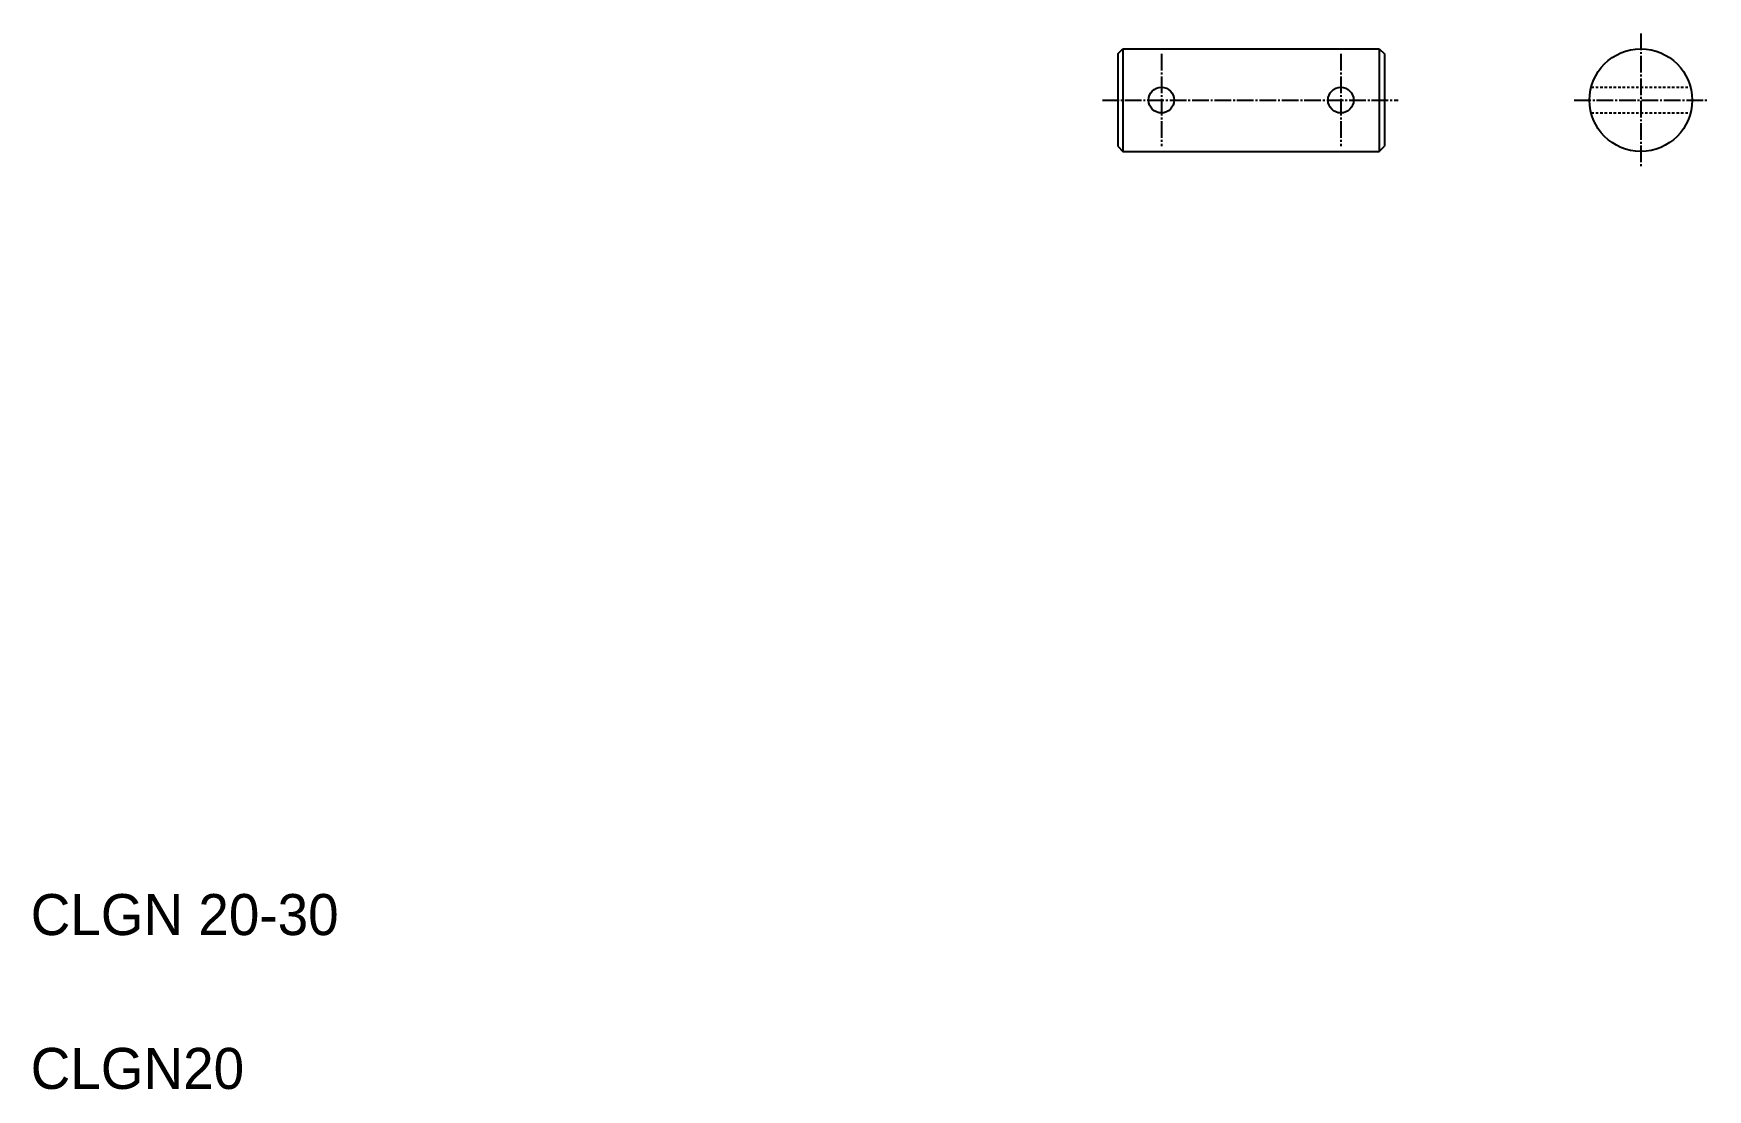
# Model space of a CAD drawing. Extents: x 21 to 347, y 20 to 226.
import ezdxf

# ---------------------------------------------------------------- set-up
doc = ezdxf.new("R2010")
doc.units = 0
doc.header["$LTSCALE"] = 0.25
doc.linetypes.add('CENTER', pattern=[17.5, 13, -1.5, 1.5, -1.5])
doc.linetypes.add('DASHED', pattern=[3.5, 2, -1.5])
doc.layers.get('0').update_dxf_attribs({"linetype": 'CONTINUOUS'})
doc.layers.add('CENTER', color=1, linetype='CENTER')

msp = doc.modelspace()

# ---------------------------------------------------------------- linework, layer by layer
for p, q in [((231.98, 221.81), (232.98, 222.81)), ((232.98, 222.81), (232.98, 202.81)), ((232.98, 222.81), (282.98, 222.81)), ((282.98, 222.81), (282.98, 202.81)), ((282.98, 222.81), (283.98, 221.81)), ((231.98, 221.81), (231.98, 203.81)), ((283.98, 221.81), (283.98, 203.81)), ((231.98, 203.81), (232.98, 202.81)), ((232.98, 202.81), (282.98, 202.81)), ((245.48, 202.81), (245.48, 202.81)), ((257.98, 202.81), (257.98, 202.81)), ((282.98, 202.81), (283.98, 203.81))]:
    msp.add_line(p, q)
at = {"color": 3, "linetype": 'DASHED'}
for p, q in [((324.3, 215.31), (343.67, 215.31)), ((324.3, 210.31), (343.67, 210.31))]:
    msp.add_line(p, q, dxfattribs=at)
for centre, radius in [((333.98, 212.81), 10), ((240.48, 212.81), 2.5), ((275.48, 212.81), 2.5)]:
    msp.add_circle(centre, radius)
at = {"layer": 'CENTER', "color": 1, "linetype": 'CENTER'}
for p, q in [((333.98, 225.81), (333.98, 199.81)), ((240.48, 221.81), (240.48, 203.81)), ((275.48, 221.81), (275.48, 203.81)), ((228.98, 212.81), (286.67, 212.81)), ((320.98, 212.81), (346.98, 212.81))]:
    msp.add_line(p, q, dxfattribs=at)

# ---------------------------------------------------------------- texts
for s, p in [('CLGN 20-30', (20, 50)), ('CLGN20', (20, 20))]:
    msp.add_text(s, height=8).set_placement(p)

doc.saveas('drawing.dxf')
